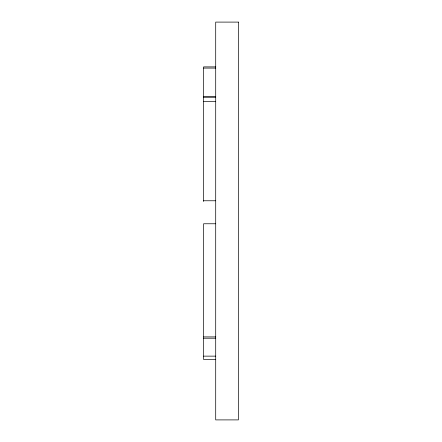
<?xml version="1.0" encoding="UTF-8"?>
<svg xmlns="http://www.w3.org/2000/svg" width="442" height="442" viewBox="0 0 442 442"><rect width="100%" height="100%" fill="white"/><g stroke="black" fill="none" stroke-linecap="round" stroke-linejoin="round"><path stroke-width="0.66" d="M215.707 66.886L203.607 66.886L203.607 201.508M203.607 68.079L215.707 68.079M203.607 96.577L215.707 96.577M203.607 97.273L215.707 97.273M203.607 101.428L215.707 101.428M203.607 200.762L215.707 200.762M215.707 223.762L203.607 223.762L203.607 359.501L215.707 359.501M203.607 336.909L215.707 336.909M203.607 338.213L215.707 338.213M203.607 356.136L215.707 356.136M238.393 22.1L215.707 22.1L215.707 419.9L238.393 419.9L238.393 22.1"/></g></svg>
